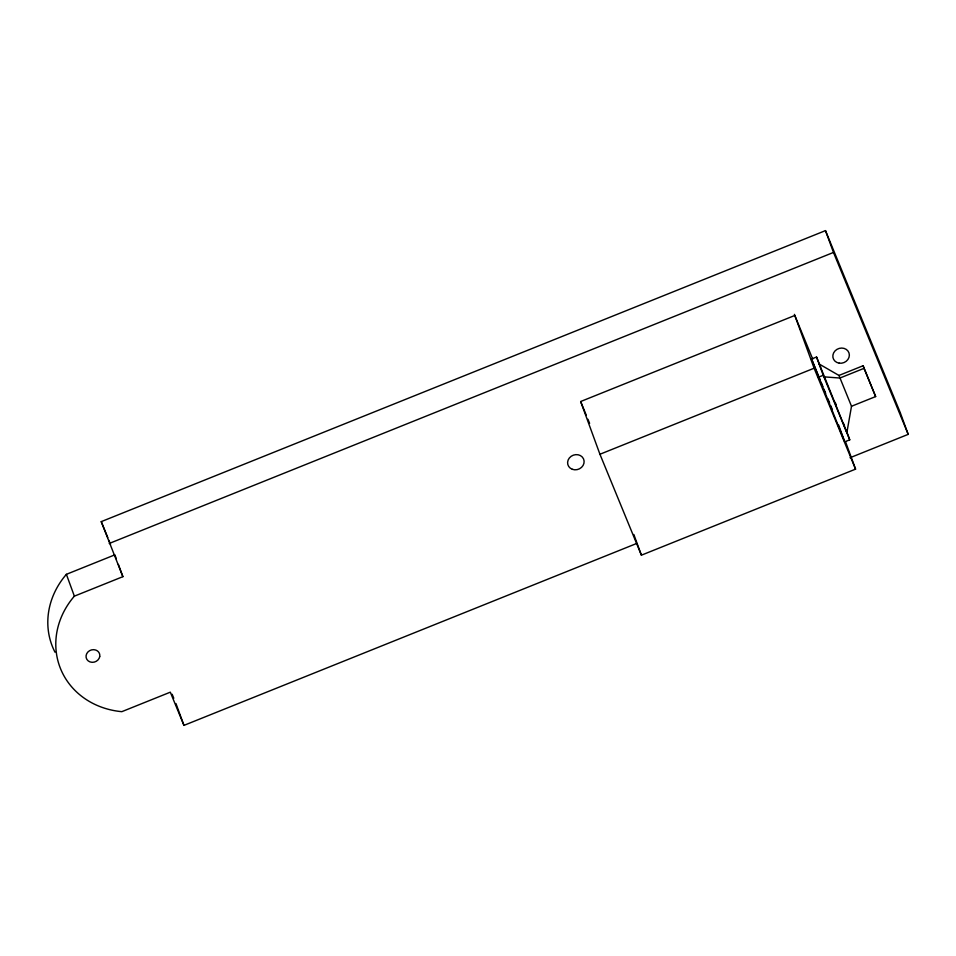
<?xml version="1.0" encoding="UTF-8"?>
<svg xmlns="http://www.w3.org/2000/svg" width="956" height="956" viewBox="0 0 956 956"><rect width="100%" height="100%" fill="white"/><g stroke="black" fill="none" stroke-linecap="round" stroke-linejoin="round"><path stroke-width="1.43" d="M851.509 406.264L846.873 432.53L819.34 364.117L838.962 375.445L851.509 406.264L875.648 396.573L863.101 365.742L838.962 375.445M636.78 543.426L183.958 725.377L170.311 692.18L121.818 711.67A80.364 71.987 -20.1 0 1 60.646 668.961A80.364 71.987 -20.1 0 1 74.365 596.162L122.87 576.671L101.24 521.641L825.482 230.623L900.217 412.526L908.2 434.359L850.039 457.733M109.223 543.474L833.477 252.444L825.482 230.623M55.006 652.207A80.364 71.987 -20.1 0 1 66.382 574.329L114.875 554.839L116.369 558.937M846.395 430.69L849.741 439.832L844.745 441.827L811.56 359.026L816.543 357.018L820.499 366.638M845.451 441.517L855.56 469.145L641.404 555.185L599.938 454.255L814.106 368.215L794.4 314.357M818.24 377.285L823.236 375.29L816.543 357.018M863.101 365.742L864.045 368.335L839.918 378.038L824 376.855M833.477 252.444L908.2 434.359M864.045 368.335L875.648 396.573M835.162 402.333L836.285 405.081M819.34 364.117L820.463 366.829M823.236 375.29L849.741 439.832M812.731 359.109L794.806 315.468L580.65 401.52L586.255 415.155M811.56 359.026L820.021 379.628M821.144 382.364L822.841 386.487M823.964 389.235L825.661 393.358M827.92 398.843L829.605 402.966M830.74 405.714L832.425 409.837M814.106 368.215L855.56 469.145M587.928 419.254L589.613 423.341M101.24 521.641L107.789 537.583M108.876 540.236L110.514 544.215M172.152 694.259L173.789 698.238M843.61 423.604L844.542 426.149M838.543 424.87L844.268 440.525M633.828 534.476L641.404 555.185M580.746 401.783L599.938 454.255M175.964 703.556L183.958 725.377M118.377 564.387L122.87 576.671M66.382 574.329L74.365 596.162M99.711 656.629L99.173 658.242A6.967 6.238 -20.1 0 1 90.019 661.91A6.967 6.238 -20.1 0 1 86.673 653.749A6.967 6.238 -20.1 0 1 95.815 650.068L97.333 650.857A6.967 6.238 -20.1 0 1 99.711 656.629M839.26 363.172A8.365 7.493 -20.1 0 0 848.988 352.895A8.365 7.493 -20.1 0 0 835.03 350.9A8.365 7.493 -20.1 0 0 839.26 363.172M572.345 469.312A8.365 7.493 -20.1 0 0 584.104 461.055A8.365 7.493 -20.1 0 0 571.15 456.299A8.365 7.493 -20.1 0 0 572.345 469.312"/></g></svg>
